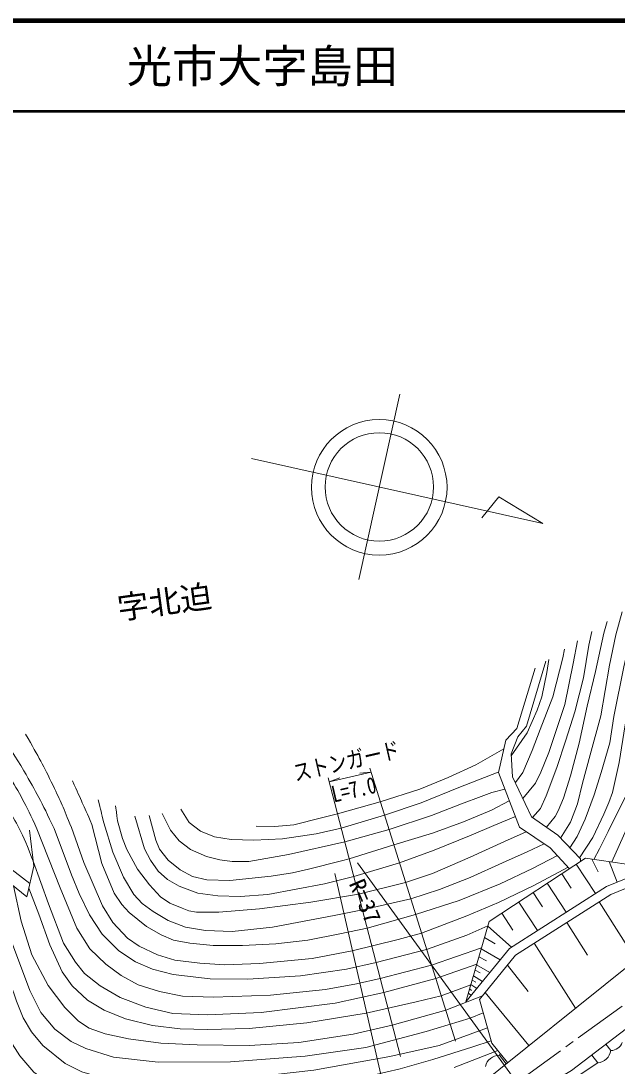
# Model space of a CAD drawing. Units: millimetres at full size, sheet at 1:1000; details may follow other scales. Extents: x 40000 to 680000, y 20000 to 380000.
# Drawn here: x 393298 to 459274, y 264382 to 380000 of the extents above; entities that cross this region are included whole.
import ezdxf
from ezdxf.enums import TextEntityAlignment as Align

# ---------------------------------------------------------------- set-up
doc = ezdxf.new("R2010")
doc.units = ezdxf.units.MM
doc.header["$LTSCALE"] = 1000
for name, color, linetype, lineweight in [('M-BGD', 7, 'Continuous', 13), ('M-BMK', 2, 'Continuous', 13), ('M-BMK-HTXT', 7, 'Continuous', 13), ('M-BMK-ROW', 30, 'Continuous', 13), ('M-BMK-SRVR', 3, 'Continuous', 13), ('M-STR-HTXT', 7, 'Continuous', 13), ('M-TTL', 2, 'Continuous', 140), ('M-TTL-LINE', 7, 'Continuous', 50)]:
    doc.layers.add(name, color=color, linetype=linetype, lineweight=lineweight)
doc.layers.add('M-TTL-TXT', color=7, linetype='Continuous')
doc.styles.add('ＭＳ ゴシック', font='')
doc.styles.get('ＭＳ ゴシック').set_extended_font_data('MS Gothic')

msp = doc.modelspace()

# ---------------------------------------------------------------- linework, layer by layer
at = {"layer": 'M-BGD'}
for p, q in [((445111, 280379), (455775, 287383)), ((463141, 286316), (455775, 287383)), ((456485, 287280), (457186, 285882)), ((458407, 287002), (459271, 284722)), ((453150, 285659), (454202, 284058)), ((454751, 286711), (456884, 283464)), ((463141, 286316), (458107, 284243)), ((451549, 284607), (453652, 281405)), ((462249, 284867), (458569, 283352)), ((447359, 277396), (458107, 284243)), ((448032, 276639), (458569, 283352)), ((449970, 283570), (451007, 281991)), ((448391, 282533), (450465, 279375)), ((457285, 282534), (461394, 276084)), ((446521, 281304), (447749, 279434)), ((442540, 271490), (445111, 280379)), ((444958, 279849), (447597, 277548)), ((453698, 280249), (455983, 276662)), ((444597, 278600), (445775, 277920)), ((450111, 277964), (454681, 270790)), ((442540, 271490), (447359, 277396)), ((443982, 276476), (444821, 276041)), ((444039, 271746), (448032, 276639)), ((444235, 277351), (446335, 276141)), ((443729, 275600), (445190, 274737)), ((447131, 275535), (449429, 272635)), ((443374, 274372), (444389, 273756)), ((443551, 274986), (444139, 274683)), ((442957, 272931), (443166, 272754)), ((443096, 273411), (443741, 272962)), ((443235, 273892), (443633, 273658)), ((442818, 272451), (443123, 272205)), ((445406, 266931), (444039, 271746)), ((444672, 272521), (449510, 266649)), ((445406, 266931), (447157, 264766)), ((458585, 266099), (458043, 266807)), ((446261, 265587), (447011, 264649)), ((457146, 264727), (456473, 265607))]:
    msp.add_line(p, q, dxfattribs=at)
for points in [[(469996, 321210), (469849, 320969), (468571, 318483), (467434, 315441), (466202, 311087), (464960, 306676), (463613, 300779), (462783, 296667), (461606, 293452), (458695, 286960)], [(467125, 319351), (466869, 318829), (464717, 313549), (463869, 310342), (463015, 306509), (462322, 303455), (461715, 300470), (461137, 296959), (460208, 294208), (458273, 290315), (457308, 288407), (456708, 287248)], [(394284, 284580), (379689, 295844), (378771, 302849), (371708, 307427), (361961, 316801), (358624, 318050), (347378, 315925), (345242, 315978)], [(464313, 317529), (463742, 316000), (462684, 312727), (461584, 308835), (460913, 305626), (460182, 302140), (459487, 297970), (458778, 294634), (458365, 293538), (457797, 292237), (456597, 289670), (455103, 287421)], [(394250, 290488), (394714, 286503), (393957, 283118), (378801, 295373), (377670, 302154), (371154, 306716), (360863, 316018), (358383, 316529), (347475, 314724), (344053, 314734)], [(462222, 316176), (461707, 314797), (460915, 312352), (460003, 308551), (458926, 303042), (458453, 300132), (457528, 296848), (456742, 294385), (455743, 291690), (454859, 289766), (454039, 288530)], [(459828, 314626), (459120, 312094), (458441, 308729), (457483, 303130), (456284, 298797), (455453, 295685), (454908, 293408), (454099, 291351), (453008, 289606)], [(458183, 313560), (457807, 312258), (456874, 308027), (455950, 304190), (455059, 300099), (454102, 296497), (453331, 294021), (452765, 292634), (452405, 292000), (451450, 290801)], [(456476, 312455), (456163, 310953), (455555, 307317), (454606, 303575), (453611, 300450), (452622, 297423), (451418, 294280), (450802, 292888), (449923, 291873)], [(454896, 311432), (454414, 308933), (453472, 304392), (451711, 299056), (450843, 296882), (450242, 295674), (448842, 293990)], [(453441, 310490), (453282, 309545), (452168, 305216), (450777, 301627), (449861, 299289), (448837, 296856), (448018, 295750)], [(451723, 309377), (451505, 307920), (450941, 305223), (450438, 303761), (449311, 301245), (447569, 298706)], [(454006, 286221), (451862, 288532), (448479, 290806), (446132, 296847), (446944, 300431), (448189, 301732), (450205, 308394)], [(419334, 290908), (421397, 290875), (423492, 291087), (426578, 291843), (428341, 292299), (433068, 293624), (437456, 295000), (440573, 296299), (443653, 297712), (446729, 299483)], [(410996, 292793), (411928, 291338), (413175, 290366), (414714, 289737), (416584, 289465), (419089, 289383), (422236, 289535), (425963, 290088), (428754, 290705), (433531, 292151), (437607, 293515), (441776, 295200), (446116, 296887)], [(408948, 292318), (409865, 290489), (410815, 289293), (412061, 288340), (413841, 287551), (415304, 287212), (416673, 287025), (418511, 287012), (422895, 287784), (429148, 289181), (434038, 290537), (438749, 292102), (442061, 293396), (444239, 294216), (445426, 294634), (446845, 295010)], [(380448, 294041), (383452, 288799), (385170, 285265), (387350, 280860), (388749, 277439), (390927, 270745), (392071, 267238), (393166, 265532), (394742, 263724), (396968, 262102), (397982, 261757), (401097, 261012), (404155, 260458), (407817, 260319), (413030, 260795), (424741, 262094), (430525, 262968), (435272, 264062), (438882, 265124), (443303, 266495), (445338, 267170)], [(407483, 292091), (408217, 289372), (408650, 288391), (409597, 287147), (410908, 286095), (412292, 285363), (413881, 284984), (416424, 284898), (421006, 285379), (423350, 285775), (425119, 286150), (428775, 287100), (429630, 287322), (434561, 288870), (438849, 290160), (442287, 291416), (445385, 292708), (447347, 293719)], [(404002, 291529), (404550, 289555), (405038, 288338), (406199, 286152), (407518, 284422), (408751, 283118), (409780, 282420), (411158, 281850), (411892, 281571), (412738, 281412), (415211, 281412), (419720, 281782), (425372, 282500), (430646, 283402), (435875, 284687), (438846, 285679), (443008, 287488), (446824, 289216), (449214, 290312)], [(405905, 292025), (406984, 288409), (407640, 287145), (408503, 285931), (409505, 285005), (410820, 284281), (412879, 283527), (415100, 283224), (417580, 283133), (420621, 283362), (426912, 284543), (430140, 285353), (435188, 286873), (439020, 288279), (443116, 289928), (445642, 291001), (448020, 291988)], [(384533, 290738), (388859, 282029), (390763, 277551), (392812, 271570), (393561, 269733), (394486, 268184), (395737, 266667), (398186, 264667), (400058, 263735), (402596, 263004), (405911, 262699), (417569, 262996), (425701, 263932), (434128, 265441), (439586, 266659), (444930, 268609)], [(482524, 290204), (480477, 289115), (480022, 287833), (460924, 275788), (443187, 261587), (441160, 260434), (439283, 259675), (431905, 258348), (417470, 255278), (403604, 251776), (397956, 250327), (392902, 250345), (385700, 257526), (385398, 258661)], [(395070, 290634), (397635, 284094), (399502, 279634), (400935, 277357), (402696, 275642), (404412, 274415), (406285, 273379), (408619, 272626), (411189, 272135), (414598, 271992), (420908, 272221), (427007, 272861), (430449, 273469), (433065, 274061), (438739, 275564), (444270, 277473)], [(396970, 290648), (398909, 285533), (399752, 283492), (400903, 281130), (402288, 278967), (404131, 277125), (405987, 275915), (407850, 275116), (410148, 274517), (414245, 274050), (418408, 274006), (424247, 274366), (429344, 275113), (432604, 275844), (438199, 277284), (442652, 278856), (444970, 279890)], [(398886, 290780), (400267, 286913), (402318, 282126), (403483, 280278), (405082, 278551), (406368, 277638), (408415, 276691), (410323, 276117), (413100, 275757), (415877, 275595), (419709, 275737), (425532, 276278), (429953, 277146), (435032, 278378)], [(401165, 291114), (402270, 286804), (403603, 283527), (404450, 282270), (405289, 281361), (407196, 279833), (408813, 278899), (410167, 278328), (411998, 277967), (414583, 277728), (417807, 277705), (421512, 277911), (425036, 278311), (428609, 279003), (431616, 279657), (436979, 281169), (441795, 282713), (446342, 284547), (449904, 286247), (452671, 287660)], [(402482, 291279), (403481, 288058), (404653, 285264), (405780, 283370), (406716, 282382), (407917, 281492), (409599, 280471), (411516, 279746), (413724, 279379), (416684, 279274), (421136, 279759), (427958, 281035), (431098, 281655), (436437, 282896), (439632, 283907), (443012, 285226), (446605, 286854), (449313, 288090), (451195, 288980)], [(387808, 288091), (390440, 282622), (392276, 278179), (394298, 272731), (395486, 270316), (397055, 268453), (398846, 267093), (400485, 266315), (403533, 265379), (408499, 264819), (416507, 264853), (424766, 265470), (431453, 266457), (438136, 268192), (443028, 269693), (444457, 270275)], [(394651, 287047), (396345, 282325), (398023, 277985), (399355, 275864), (400353, 274621), (402078, 273246), (404280, 271976), (407118, 270899), (410117, 270206), (413961, 270035), (419899, 270325), (428091, 271330), (433465, 272518), (439204, 274081), (443746, 275659)], [(491746, 287691), (482693, 284486), (473946, 278097), (465000, 272132), (454223, 263884), (441442, 256293), (440816, 255592), (443079, 255464), (457146, 264727)], [(435032, 278378), (437628, 279104), (442643, 280993), (446161, 282474), (450055, 284355), (453846, 286394)], [(392473, 284319), (393330, 280417), (394499, 276679), (396306, 273288), (398142, 270875), (399678, 269361), (400861, 268566), (402621, 267941), (405194, 267379), (408792, 266902), (412801, 266745), (418591, 266646), (424042, 266999), (430075, 267916), (434398, 268917), (440312, 270554), (444381, 272164)], [(394167, 284056), (395278, 281188), (396502, 277795), (397874, 274791), (398982, 273246), (400652, 271688), (402530, 270557), (404864, 269621), (407864, 268859), (410915, 268503), (413965, 268415), (418548, 268528), (424935, 269184), (431521, 270226), (437056, 271505), (439805, 272169), (443082, 273363)], [(441243, 264244), (445245, 265780), (446069, 266111)]]:
    msp.add_lwpolyline(points, dxfattribs=at)
for centre, radius, start, end in [((456942, 266382), 1667, 277.03343, 350.21318), ((458563, 267461), 1362, 270.92422, 340.49355), ((446244, 264000), 1586, 89.40799, 167.97508), ((447849, 265087), 1665, 155.35254, 162.5413)]:
    msp.add_arc(centre, radius, start, end, dxfattribs=at)
for points, knots in [([(394651, 287047), (393974, 288868), (393733, 289435), (392988, 290892), (392014, 292797), (391203, 293712), (390026, 295498), (388498, 297816), (387719, 299173), (386023, 301369), (383737, 304328), (382385, 305968), (379622, 308487), (376567, 311272), (374305, 312186), (371291, 315016), (370267, 315976), (369247, 316345), (368910, 317707), (368586, 319019), (368451, 319879), (368865, 321165), (369131, 321994), (369334, 322380), (369891, 323144)], [0, 0, 0, 0, 1, 1, 1, 2, 2, 2, 3, 3, 3, 4, 4, 4, 5, 5, 5, 6, 6, 6, 7, 7, 7, 8, 8, 8, 8]), ([(395070, 290634), (393723, 293507), (393272, 294420), (391827, 296674), (390216, 299189), (388990, 300371), (387121, 302701), (385259, 305021), (384487, 306586), (382282, 308583), (380044, 310610), (378288, 311111), (375971, 313047), (374289, 314453), (372480, 314813), (371922, 316933), (371496, 318553), (371776, 319665), (372348, 321200)], [0, 0, 0, 0, 1, 1, 1, 2, 2, 2, 3, 3, 3, 4, 4, 4, 5, 5, 5, 6, 6, 6, 6]), ([(396970, 290648), (395534, 293710), (395061, 294632), (393610, 297059), (391775, 300129), (390552, 301743), (388281, 304506), (385895, 307408), (384566, 309095), (381687, 311508), (379394, 313430), (376208, 312690), (375141, 315484), (374504, 317151), (374517, 318367), (374882, 320044)], [0, 0, 0, 0, 1, 1, 1, 2, 2, 2, 3, 3, 3, 4, 4, 4, 5, 5, 5, 5]), ([(398886, 290780), (397977, 293007), (397708, 293628), (396860, 295411), (395779, 297683), (395336, 298426), (393825, 301091)], [0, 0, 0, 0, 1, 1, 1, 2, 2, 2, 2])]:
    msp.add_open_spline(points, degree=3, knots=knots, dxfattribs=at)
for points in [[(401165, 291114), (400088, 293516), (400088, 293516), (399012, 295919)], [(402482, 291279), (402166, 292566), (402166, 292566), (401850, 293853)], [(404002, 291529), (403882, 292348), (403882, 292348), (403762, 293167)]]:
    msp.add_open_spline(points, degree=3, dxfattribs=at)
at = {"layer": 'M-BMK'}
for p, q in [((454971, 267496), (459829, 271018)), ((453595, 266498), (454405, 267085)), ((448171, 262565), (453028, 266087))]:
    msp.add_line(p, q, dxfattribs=at)
at = {"layer": 'M-BMK-ROW', "color": 7}
msp.add_lwpolyline([(455233, 287027), (455206, 287313), (452707, 289919), (449791, 291966), (447714, 296398), (447554, 298940), (448278, 300821), (449238, 301984), (451401, 309169)], dxfattribs=at)
at = {"layer": 'M-BMK-SRVR'}
for p, q in [((435243, 338694), (430680, 318196)), ((418808, 331596), (451048, 324420)), ((446198, 327349), (444301, 325024)), ((451048, 324420), (446198, 327349))]:
    msp.add_line(p, q, dxfattribs=at)
for centre, radius in [((432953, 328404), 7500), ((432962, 328445), 6000)]:
    msp.add_circle(centre, radius, dxfattribs=at)
at = {"layer": 'M-STR-HTXT'}
for p, q in [((441388, 267126), (431901, 297342)), ((435301, 265431), (427313, 296264)), ((432045, 296883), (427428, 295822)), ((427428, 295822), (428574, 296261)), ((432045, 296883), (430822, 296777)), ((448171, 262565), (430560, 286852)), ((434740, 256459), (428020, 285697))]:
    msp.add_line(p, q, dxfattribs=at)
at = {"layer": 'M-TTL'}
msp.add_line((680000, 380000), (40000, 380000), dxfattribs=at)
at = {"layer": 'M-TTL-LINE'}
msp.add_line((40000, 370000), (680000, 370000), dxfattribs=at)

# ---------------------------------------------------------------- texts
at = {"layer": 'M-BMK-HTXT', "style": 'ＭＳ ゴシック'}
msp.add_text('字北迫', height=2566, rotation=7.785, dxfattribs=at).set_placement((409182, 315740), align=Align.MIDDLE_CENTER)
at = {"layer": 'M-STR-HTXT', "style": 'ＭＳ ゴシック', "width": 0.8}
for s, p in [('ストンガード', (429646, 296689)), ('L=7.0', (430464, 293550))]:
    msp.add_text(s, height=1833, rotation=12.945, dxfattribs=at).set_placement(p, align=Align.BOTTOM_CENTER)
at = {"layer": 'M-STR-HTXT', "style": 'ＭＳ ゴシック'}
msp.add_text('R=37', height=1833, rotation=292.922, dxfattribs=at).set_placement((429063, 284361), align=Align.BOTTOM_LEFT)
at = {"layer": 'M-TTL-TXT', "style": 'ＭＳ ゴシック'}
msp.add_text('光市大字島田', height=3666, dxfattribs=at).set_placement((405024, 375000), align=Align.MIDDLE_LEFT)

doc.saveas('drawing.dxf')
